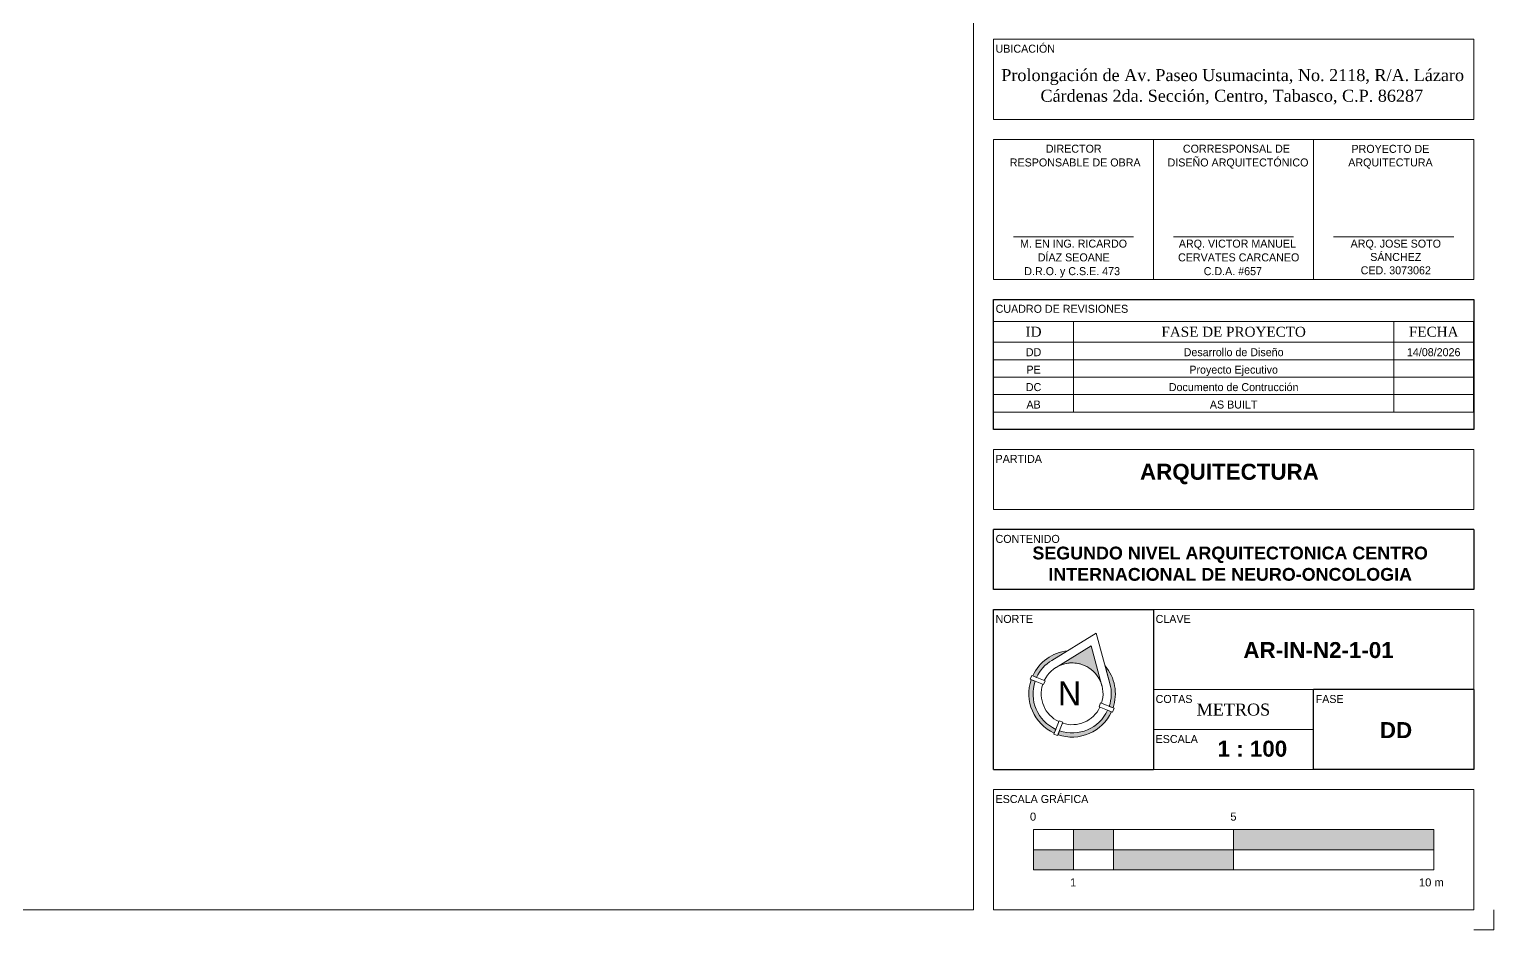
# Model space of a CAD drawing. Header units: metres. Extents: x -22 to 564, y 0 to 143.
# Drawn here: x 230.43 to 267.03, y 9.59 to 32.09 of the extents above; entities that cross this region are included whole.
import ezdxf

# ---------------------------------------------------------------- set-up
doc = ezdxf.new("R2010")
doc.units = ezdxf.units.M
for name, color, linetype, lineweight in [('XREF PIE 1.100$0$A-ANNO-NOTE', 7, 'Continuous', 9), ('XREF PIE 1.100$0$A-DETL-THIN', 7, 'Continuous', 9), ('XREF PIE 1.100$0$G-ANNO-SCHD', 7, 'Continuous', 9), ('XREF PIE 1.100$0$G-ANNO-TTLB', 7, 'Continuous', 9)]:
    doc.layers.add(name, color=color, linetype=linetype, lineweight=lineweight)
doc.layers.add('XREF PIE 1.100$0$TEXTO', color=7, linetype='Continuous')
doc.styles.add('XREF PIE 1.100$0$100 SERVICIOS 40', font='arialbd.ttf', dxfattribs={"height": 0.4})
doc.styles.add('XREF PIE 1.100$0$Arial_1', font='arial.ttf', dxfattribs={"height": 0.002})
doc.styles.add('XREF PIE 1.100$0$Elephant', font='ELEPHNT.TTF', dxfattribs={"height": 0.006})
doc.styles.add('XREF PIE 1.100$0$Franklin Gothic Book', font='FRABK.TTF', dxfattribs={"height": 0.002})
doc.styles.add('XREF PIE 1.100$0$Times New Roman', font='times.ttf', dxfattribs={"height": 0.003})
doc.styles.add('XREF PIE 1.100$0$Times New Roman_3', font='times.ttf', dxfattribs={"height": 0.0025})

# ---------------------------------------------------------------- blocks, each defined once
blk = doc.blocks.new('XREF PIE 1.100$0$LE_GA_ESCSALAS GRÁFICAS - ESC_ 1 a 100-1336524-PLANTA GENERAL')
at = {"layer": 'XREF PIE 1.100$0$A-ANNO-NOTE'}
for points in [[(-0.02999999999999998, 1.565081397814083e-16), (-0.03999999999999997, 1.565081397814083e-16), (-0.03999999999999997, 0.00499999999999963), (-0.02999999999999998, 0.00499999999999963)], [(0.05000000000000004, 1.565081397814083e-16), (8.459899447643693e-18, 1.565081397814083e-16), (8.459899447643693e-18, 0.00499999999999963), (0.05000000000000004, 0.00499999999999963)], [(-0.03999999999999997, -0.00499999999999974), (-0.05, -0.00499999999999974), (-0.05, 1.565081397814083e-16), (-0.03999999999999997, 1.565081397814083e-16)], [(0, 1.565081397814083e-16), (0, -0.004999999999999802), (-0.02999999999999998, -0.004999999999999802), (-0.02999999999999998, 1.565081397814083e-16)]]:
    blk.add_hatch(color=256, dxfattribs=at).paths.add_polyline_path(points)
for p, q in [((-0.05, -0.004999999999999706), (-0.05, 0.004999999999999631)), ((-0.05, 0.00499999999999963), (0.05000000000000004, 0.00499999999999963)), ((-0.02999999999999998, 0.00499999999999963), (-0.03999999999999997, 0.00499999999999963)), ((-0.03999999999999997, 0.00499999999999963), (-0.03999999999999997, 1.565081397814083e-16)), ((-0.03999999999999997, 0.00499999999999963), (-0.03999999999999997, -0.00499999999999974)), ((-0.02999999999999998, 1.565081397814083e-16), (-0.02999999999999998, 0.00499999999999963)), ((-0.02999999999999998, 0.00499999999999963), (-0.02999999999999998, -0.004999999999999771)), ((0.05000000000000004, 0.00499999999999963), (8.459899447643693e-18, 0.00499999999999963)), ((8.459899447643693e-18, 0.00499999999999963), (8.459899447643693e-18, 1.565081397814083e-16)), ((6.630251852877616e-18, 0.00499999999999963), (6.630251852877616e-18, -0.004999999999999867)), ((0.05000000000000004, 1.565081397814083e-16), (0.05000000000000004, 0.00499999999999963)), ((0.05000000000000004, -0.00500000000000003), (0.05000000000000004, 0.00499999999999963)), ((-0.03999999999999997, 1.565081397814083e-16), (-0.05, 1.565081397814083e-16)), ((-0.05, 1.565081397814083e-16), (-0.05, -0.00499999999999974)), ((-0.05, 1.871717571838201e-16), (0.05000000000000004, -1.359336396074008e-16)), ((-0.03999999999999997, -0.00499999999999974), (-0.03999999999999997, 1.565081397814083e-16)), ((-0.03999999999999997, 1.565081397814083e-16), (-0.02999999999999998, 1.565081397814083e-16)), ((0, 1.565081397814083e-16), (-0.02999999999999998, 1.565081397814083e-16)), ((-0.02999999999999998, 1.565081397814083e-16), (-0.02999999999999998, -0.004999999999999802)), ((0, -0.004999999999999802), (0, 1.565081397814083e-16)), ((8.459899447643693e-18, 1.565081397814083e-16), (0.05000000000000004, 1.565081397814083e-16)), ((-0.05, -0.00499999999999974), (-0.03999999999999997, -0.00499999999999974)), ((0.05000000000000004, -0.00500000000000003), (-0.04999999999999999, -0.004999999999999706)), ((-0.02999999999999998, -0.004999999999999802), (0, -0.004999999999999802))]:
    blk.add_line(p, q, dxfattribs=at)
at = {"layer": 'XREF PIE 1.100$0$A-ANNO-NOTE', "char_height": 0.002, "attachment_point": 1, "style": 'XREF PIE 1.100$0$Arial_1'}
for s, insert, width in [('0', (-0.05090077869846426, 0.009257206871612873), 0.00192405), ('5', (-0.0008196995142351707, 0.009257206871612873), 0.00192405), ('1', (-0.04088677869846424, -0.007176581871612904), 0.00192405), ('10 m', (0.04630531428667543, -0.007176581871612872), 0.007696200000000002)]:
    blk.add_mtext(s, dxfattribs=dict(at, insert=insert, width=width))
blk = doc.blocks.new('*U7')
at = {"layer": 'XREF PIE 1.100$0$G-ANNO-TTLB'}
h = blk.add_hatch(color=256, dxfattribs=at)
edge = h.paths.add_edge_path()
edge.add_line((0.01553678146702081, 0.01007034670902462), (0.01515430493919123, 0.009112872152930912))
edge.add_arc((0.01963885951964722, 0.01895135951964553), 0.01081235697940516, 160.9544771982439, 245.4956719246867, ccw=False)
edge.add_line((0.009418375222706, 0.02247964014709995), (0.01037584977879968, 0.02209716361927042))
edge.add_arc((0.01963885951964722, 0.01895135951964553), 0.009782608695652341, 161.2420358712812, 245.2081132516498)
edge = h.paths.add_edge_path()
edge.add_line((0.02851987233026815, 0.01484928146701923), (0.02947734688636183, 0.01446680493918971))
edge.add_arc((0.01963885951964722, 0.01895135951964552), 0.01081235697940511, 250.954477198244, 335.4956719246877, ccw=False)
edge.add_line((0.01611057889219292, 0.008730875222704298), (0.01649305542002244, 0.009688349778798004))
edge.add_arc((0.01963885951964722, 0.01895135951964553), 0.009782608695652244, 251.2420358712816, 335.2081132516504)
edge = h.paths.add_edge_path()
edge.add_arc((0.01963885951964722, 0.01895135951964554), 0.01081235697940511, -19.045522801755226, 40.30373750406761, ccw=False)
edge.add_line((0.02985934381658845, 0.01542307889219136), (0.02890186926049471, 0.01580555542002089))
edge.add_arc((0.01963885951964722, 0.01895135951964553), 0.009782608695652287, 341.2420358712824, 375.0949722073096)
edge.add_line((0.02908392406475158, 0.02149894438203265), (0.0278846455530154, 0.02594521940829085))
edge = h.paths.add_edge_path()
edge.add_arc((0.01963885951964717, 0.01895135951964554), 0.009782608695652287, 121.3551769156216, 155.2081132516492)
edge.add_line((0.0107578467090263, 0.02305343757227206), (0.009800372152932668, 0.0234359141001016))
edge.add_arc((0.01963885951964722, 0.01895135951964553), 0.01081235697940513, 96.14641161886362, 155.4956719246866, ccw=False)
edge.add_line((0.01848118602104803, 0.0297015621000964), (0.0145485599791263, 0.02730529772147733))
edge = h.paths.add_edge_path()
edge.add_line((0.02441382114747997, 0.03090478393216629), (0.02709548942367696, 0.02096261072679319))
edge.add_arc((0.01963885951964717, 0.01895135951964547), 0.007723112128146547, 15.09497220730959, 121.355176915622)
edge.add_line((0.0156202019876569, 0.02554657388951269), (0.02441382114747997, 0.03090478393216629))
at = {"layer": 'XREF PIE 1.100$0$A-ANNO-NOTE'}
for p, q in [((0.02568714424823526, 0.03409236377550498), (0.01454855997912635, 0.02730529772147719)), ((0.02568714424823526, 0.03409236377550497), (0.02908392406475141, 0.0214989443820327)), ((0.0145485599791263, 0.02730529772147733), (0.01848118602104803, 0.0297015621000964)), ((0.02441382114747997, 0.03090478393216629), (0.0156202019876569, 0.02554657388951269)), ((0.02441382114747986, 0.03090478393216615), (0.01562020198765707, 0.02554657388951265)), ((0.02709548942367696, 0.02096261072679319), (0.02441382114747997, 0.03090478393216629)), ((0.02441382114747981, 0.03090478393216615), (0.02709548942367679, 0.02096261072679329)), ((0.0278846455530154, 0.02594521940829085), (0.02908392406475158, 0.02149894438203265)), ((0.009164834732584337, 0.02258092042207825), (0.00954683166281095, 0.0235371943750799)), ((0.01250796847227814, 0.02124545915400601), (0.009164834732584337, 0.02258092042207827)), ((0.01037584977879968, 0.02209716361927042), (0.009418375222706, 0.02247964014709995)), ((0.009546831662810895, 0.0235371943750799), (0.01288996540250464, 0.02220173310700765)), ((0.009800372152932668, 0.0234359141001016), (0.0107578467090263, 0.02305343757227206)), ((0.0128899654025047, 0.02220173310700765), (0.01250796847227809, 0.02124545915400601)), ((0.0267697505670163, 0.01665725988528521), (0.02638775363678969, 0.01570098593228356)), ((0.02638775363678975, 0.01570098593228356), (0.02973088737648349, 0.01436552466421134)), ((0.03011288430671016, 0.01532179861721299), (0.02676975056701636, 0.01665725988528521)), ((0.02947734688636183, 0.01446680493918971), (0.02851987233026815, 0.01484928146701923)), ((0.02890186926049471, 0.01580555542002089), (0.02985934381658845, 0.01542307889219136)), ((0.02973088737648349, 0.01436552466421134), (0.03011288430671016, 0.01532179861721299)), ((0.01505939836949777, 0.008875287310265316), (0.01639485963757004, 0.01221842104995909)), ((0.01735113359057161, 0.01183642411973249), (0.01601567232249934, 0.00849329038003871)), ((0.01639485963757004, 0.01221842104995909), (0.01735113359057167, 0.01183642411973248)), ((0.01601567232249934, 0.00849329038003871), (0.01505939836949771, 0.008875287310265323)), ((0.01515430493919123, 0.009112872152930912), (0.01553678146702081, 0.01007034670902462)), ((0.01649305542002244, 0.009688349778798004), (0.01611057889219292, 0.008730875222704298))]:
    blk.add_line(p, q, dxfattribs=at)
for centre, radius, start, end in [((0.01963885951964722, 0.01895135951964553), 0.01081235697940513, 96.14641161886316, 155.4956719246862), ((0.01963885951964717, 0.01895135951964554), 0.009782608695652287, 121.3551769156216, 155.2081132516492), ((0.01963885951964722, 0.01895135951964561), 0.007723112128146348, 68.2250745614663, 154.4025208321916), ((0.01963885951964717, 0.01895135951964547), 0.007723112128146547, 15.09497220730959, 121.355176915622), ((0.01963885951964717, 0.01895135951964557), 0.007723112128146436, 342.04762829074, 68.2250745614661), ((0.01963885951964722, 0.01895135951964554), 0.01081235697940511, 340.9544771982445, 40.30373750406726), ((0.01963885951964722, 0.01895135951964553), 0.01081235697940516, 160.9544771982436, 245.4956719246863), ((0.01963885951964722, 0.01895135951964553), 0.009782608695652341, 161.2420358712812, 245.2081132516498), ((0.01963885951964722, 0.01895135951964561), 0.007723112128146453, 162.0476282907397, 244.4025208321907), ((0.01963885951964722, 0.01895135951964553), 0.009782608695652287, 341.2420358712824, 15.0949722073096), ((0.01963885951964722, 0.01895135951964553), 0.009782608695652244, 251.2420358712816, 335.2081132516504), ((0.01963885951964717, 0.0189513595196457), 0.00772311212814642, 252.0476282907397, 334.4025208321904), ((0.01963885951964722, 0.01895135951964552), 0.01081235697940511, 250.9544771982437, 335.4956719246874)]:
    blk.add_arc(centre, radius, start, end, dxfattribs=at)
at = {"layer": 'XREF PIE 1.100$0$G-ANNO-TTLB', "lineweight": 20}
for q in [(0.03696887352998601, 0.03999999999999995), (0.04000000000000153, 0.03703385441804129)]:
    blk.add_line((0.04000000000000153, 0.03999999999999995), q, dxfattribs=at)
blk = doc.blocks.new('XREF PIE 1.100$0$ZUM-TB-XX-PP_PIE DE PLANO - ZUM_TB_PP_XX__PIE DE PLANO 90x60cm-1443826-PLANTA BAJA GENERAL')
at = {"layer": 'XREF PIE 1.100$0$G-ANNO-TTLB', "lineweight": 20}
for q in [(0.3017999999999994, 0.5950000000000057), (-0.4631999999999999, 0.005000000000007099)]:
    blk.add_line((0.3017999999999985, 0.00500000000000589), q, dxfattribs=at)
at = {"layer": 'XREF PIE 1.100$0$G-ANNO-TTLB', "lineweight": 13}
for p, q in [((0.3067999999999989, 0.222500000000006), (0.4268000000000003, 0.222500000000006)), ((0.3067999999999988, 0.202500000000006), (0.3067999999999989, 0.222500000000006)), ((0.4268000000000003, 0.202500000000006), (0.4268000000000003, 0.222500000000006)), ((0.3067999999999988, 0.202500000000006), (0.4268000000000003, 0.202500000000006)), ((0.3067857411890013, 0.1975000000000062), (0.3067857411890013, 0.1625000000000061)), ((0.4268000000000003, 0.197500000000006), (0.3067857411890013, 0.1975000000000062)), ((0.3468000000000003, 0.162500000000006), (0.3468000000000003, 0.1975000000000061)), ((0.3868000000000003, 0.162500000000006), (0.3868000000000003, 0.1975000000000061)), ((0.4268000000000002, 0.1625000000000059), (0.4268000000000003, 0.197500000000006)), ((0.4268000000000002, 0.1625000000000059), (0.3067857411890013, 0.1625000000000061)), ((0.4268000000000002, 0.1200000000000057), (0.3067999999999986, 0.1200000000000059)), ((0.3067999999999986, 0.1050000000000059), (0.3067999999999986, 0.1200000000000059)), ((0.4268000000000002, 0.1200000000000057), (0.4268000000000002, 0.1050000000000057)), ((0.4268000000000002, 0.1050000000000057), (0.3067999999999986, 0.1050000000000059)), ((0.4268000000000002, 0.08000000000000569), (0.3468000000000001, 0.08000000000000582)), ((0.4268000000000001, 0.06000000000000569), (0.4268000000000002, 0.08000000000000569)), ((0.3868, 0.06000000000000582), (0.3468000000000001, 0.06000000000000595)), ((0.3868, 0.05000000000000579), (0.3468, 0.05000000000000591)), ((0.3868, 0.04000000000000575), (0.3468, 0.04000000000000582)), ((0.3067999999999985, 0.005000000000005883), (0.3067999999999985, 0.03500000000000589)), ((0.4268, 0.03500000000000569), (0.3067999999999985, 0.03500000000000589)), ((0.4268, 0.005000000000005693), (0.4268, 0.03500000000000569)), ((0.4268, 0.005000000000005693), (0.3067999999999985, 0.005000000000005883))]:
    blk.add_line(p, q, dxfattribs=at)
at = {"layer": 'XREF PIE 1.100$0$G-ANNO-TTLB'}
for p, q in [((0.3118000000000011, 0.1731250000000061), (0.3418000000000012, 0.173125000000006)), ((0.3817999999999995, 0.1731250000000059), (0.3517999999999995, 0.1731250000000059)), ((0.3918000000000011, 0.1731250000000059), (0.4218000000000011, 0.1731250000000058)), ((0.4317999999999974, 0.005000000000001368), (0.4317999999999973, 5.685052428816562e-15)), ((0.4318, -7.63863883365946e-17), (0.4267999999999977, -2.831383943284675e-17))]:
    blk.add_line(p, q, dxfattribs=at)
at = {"layer": 'XREF PIE 1.100$0$G-ANNO-TTLB', "lineweight": 30}
for p, q in [((0.3068142588109962, 0.1250000000000056), (0.3068142588109962, 0.1575000000000057)), ((0.3068142588109962, 0.1575000000000057), (0.4268000000000002, 0.1575000000000057)), ((0.4268000000000002, 0.1575000000000057), (0.4268000000000002, 0.1250000000000057)), ((0.4268000000000002, 0.1250000000000057), (0.3068142588109963, 0.1250000000000057)), ((0.4268000000000002, 0.1000000000000057), (0.3067999999999986, 0.1000000000000059)), ((0.3067999999999986, 0.08500000000000589), (0.3067999999999986, 0.1000000000000059)), ((0.4268000000000002, 0.1000000000000057), (0.4268000000000002, 0.08500000000000568)), ((0.4268000000000002, 0.08500000000000568), (0.3067999999999986, 0.08500000000000589)), ((0.3067999999999985, 0.04000000000000588), (0.3067999999999986, 0.08000000000000589)), ((0.3067999999999986, 0.08000000000000589), (0.3468000000000001, 0.08000000000000576)), ((0.3468000000000001, 0.08000000000000582), (0.3468, 0.04000000000000582)), ((0.4268000000000001, 0.06000000000000569), (0.3868, 0.06000000000000582)), ((0.3868, 0.04000000000000575), (0.3868, 0.06000000000000582)), ((0.4268000000000001, 0.06000000000000569), (0.4268000000000001, 0.0400000000000057)), ((0.3067999999999985, 0.04000000000000588), (0.3468, 0.04000000000000575)), ((0.4268000000000001, 0.0400000000000057), (0.3868, 0.04000000000000582))]:
    blk.add_line(p, q, dxfattribs=at)
at = {"layer": 'XREF PIE 1.100$0$G-ANNO-TTLB', "attachment_point": 1}
for s, insert, char_height, width, style in [('UBICACIÓN', (0.3073000239604095, 0.2211557608209308), 0.002, 0.0168354375, 'XREF PIE 1.100$0$Franklin Gothic Book'), ('Prolongación de Av. Paseo Usumacinta, No. 2118, R/A. Lázaro ', (0.3087339663368805, 0.2150543814292333), 0.003, 0.1412573375, 'XREF PIE 1.100$0$Times New Roman'), ('Cárdenas 2da. Sección, Centro, Tabasco, C.P. 86287 ', (0.3185235496702139, 0.2098950064292333), 0.003, 0.1181687375, 'XREF PIE 1.100$0$Times New Roman'), ('DIRECTOR ', (0.3198477954904833, 0.1961632558539362), 0.002, 0.0166751, 'XREF PIE 1.100$0$Franklin Gothic Book'), ('CORRESPONSAL DE ', (0.3541202795263794, 0.1961632558539362), 0.002, 0.03142615, 'XREF PIE 1.100$0$Franklin Gothic Book'), ('RESPONSABLE DE OBRA ', (0.3108519621571499, 0.1927236725206029), 0.002, 0.03848099999999999, 'XREF PIE 1.100$0$Franklin Gothic Book'), ('DISEÑO ARQUITECTÓNICO', (0.350283821193046, 0.1927236725206029), 0.002, 0.03976370000000001, 'XREF PIE 1.100$0$Franklin Gothic Book'), ('M. EN ING. RICARDO ', (0.3134224066570647, 0.1724424405084308), 0.002, 0.03150631875, 'XREF PIE 1.100$0$Franklin Gothic Book'), ('ARQ. VICTOR MANUEL ', (0.3531062266043453, 0.1724424405084307), 0.002, 0.03375104375, 'XREF PIE 1.100$0$Franklin Gothic Book'), ('DÍAZ SEOANE', (0.3178541774903981, 0.1690028571750975), 0.002, 0.02052320000000001, 'XREF PIE 1.100$0$Franklin Gothic Book'), ('CERVATES CARCANEO', (0.3529077891043453, 0.1690028571750974), 0.002, 0.03383121250000001, 'XREF PIE 1.100$0$Franklin Gothic Book'), ('D.R.O. y C.S.E. 473', (0.3144807399903981, 0.1655632738417641), 0.002, 0.0287004125, 'XREF PIE 1.100$0$Franklin Gothic Book'), ('C.D.A. #657', (0.3593239349376786, 0.165563273841764), 0.002, 0.01819830625, 'XREF PIE 1.100$0$Franklin Gothic Book'), ('CUADRO DE REVISIONES', (0.3073142827714067, 0.1561557608209305), 0.002, 0.03783965, 'XREF PIE 1.100$0$Franklin Gothic Book'), ('PARTIDA', (0.3073000239604092, 0.1186557608209307), 0.002, 0.01306750625, 'XREF PIE 1.100$0$Franklin Gothic Book'), ('CONTENIDO', (0.3073000239604092, 0.09865576082093072), 0.002, 0.01835864375, 'XREF PIE 1.100$0$Franklin Gothic Book'), ('NORTE', (0.3073000239604092, 0.07865576082093073), 0.002, 0.01066244375, 'XREF PIE 1.100$0$Franklin Gothic Book'), ('CLAVE', (0.3473000239604107, 0.07865576082093075), 0.002, 0.009700418749999998, 'XREF PIE 1.100$0$Franklin Gothic Book'), ('N', (0.3228923334843001, 0.06203282719784678), 0.006, 0.00905906875, 'XREF PIE 1.100$0$Elephant'), ('COTAS', (0.3473000239604107, 0.05865576082093079), 0.002, 0.0101012625, 'XREF PIE 1.100$0$Franklin Gothic Book'), ('FASE', (0.3873000239604107, 0.05865576082093066), 0.002, 0.0078565375, 'XREF PIE 1.100$0$Franklin Gothic Book'), ('METROS', (0.3575527075023855, 0.05650874173956524), 0.003, 0.02236708125, 'XREF PIE 1.100$0$Times New Roman'), ('ESCALA', (0.3473000239604107, 0.04865576082093076), 0.002, 0.01178480625, 'XREF PIE 1.100$0$Franklin Gothic Book'), ('ESCALA GRÁFICA', (0.3073000239604092, 0.03365576082093069), 0.002, 0.02589450625, 'XREF PIE 1.100$0$Franklin Gothic Book')]:
    blk.add_mtext(s, dxfattribs=dict(at, insert=insert, char_height=char_height, width=width, style=style))

msp = doc.modelspace()

# ---------------------------------------------------------------- block references
at = {"xscale": 99.99999999999999, "yscale": 99.99999999999999, "zscale": 99.99999999999999}
msp.add_blockref('*U7', (254.5272514579323, 13.58509935450737), dxfattribs=at)
at = {"layer": 'XREF PIE 1.100$0$A-ANNO-NOTE', "xscale": 99.99999999999999, "yscale": 99.99999999999999, "zscale": 99.99999999999999}
msp.add_blockref('XREF PIE 1.100$0$LE_GA_ESCSALAS GRÁFICAS - ESC_ 1 a 100-1336524-PLANTA GENERAL', (260.527251457934, 11.58509935450731), dxfattribs=at)

# ---------------------------------------------------------------- texts
at = {"layer": 'XREF PIE 1.100$0$TEXTO', "attachment_point": 5, "style": 'XREF PIE 1.100$0$100 SERVICIOS 40'}
for s, insert, char_height, width in [('\\pxqc;ARQUITECTURA', (260.4218181467908, 20.97153559791189), 0.4, 11.26477156328986), ('\\pxqc;SEGUNDO NIVEL ARQUITECTONICA CENTRO INTERNACIONAL DE NEURO-ONCOLOGIA', (260.4407228902514, 18.72938709335152), 0.3200000000000001, 10.36875837065031), ('\\pxqc;AR-IN-N2-1-01', (262.6491310340945, 16.56998458965724), 0.4, 7.128875671342826), ('\\pxqc;DD', (264.5854570707823, 14.57275496090672), 0.4, 1.400557852851989), ('\\pxqc; 1 : 100', (260.9180010768414, 14.10524993579137), 0.4, 1.977066986355169)]:
    msp.add_mtext(s, dxfattribs=dict(at, insert=insert, char_height=char_height, width=width))

# ---------------------------------------------------------------- next in the draw order: block references
at = {"layer": 'XREF PIE 1.100$0$G-ANNO-TTLB', "xscale": 100.0000000000004, "yscale": 100.0000000000004, "zscale": 100.0000000000004}
msp.add_blockref('XREF PIE 1.100$0$ZUM-TB-XX-PP_PIE DE PLANO - ZUM_TB_PP_XX__PIE DE PLANO 90x60cm-1443826-PLANTA BAJA GENERAL', (223.8472514579344, 9.585099354507001), dxfattribs=at)

# ---------------------------------------------------------------- next in the draw order: linework, layer by layer
at = {"layer": 'XREF PIE 1.100$0$A-DETL-THIN'}
for p, q in [((256.5258298271297, 24.78654504743128), (254.5286773390342, 24.78654504743128)), ((254.5286773390342, 24.78654504743128), (254.5286773390342, 24.26530160225981)), ((264.5294087974551, 24.78654504743128), (256.5258298271297, 24.78654504743128)), ((256.5258298271297, 24.78654504743128), (256.5258298271297, 24.26530160225981)), ((266.5250323762553, 24.78654504743128), (264.5294087974551, 24.78654504743128)), ((264.5294087974551, 24.78654504743128), (264.5294087974551, 24.26530160225981)), ((266.5250323762553, 24.78654504743128), (266.5250323762553, 24.26530160225981)), ((256.5258298271297, 24.26530160225981), (254.5286773390342, 24.26530160225981)), ((254.5286773390342, 24.26530160225981), (254.5286773390342, 23.82926115270937)), ((264.5294087974551, 24.26530160225981), (256.5258298271297, 24.26530160225981)), ((256.5258298271297, 24.26530160225981), (256.5258298271297, 23.82926115270937)), ((266.5250323762553, 24.26530160225981), (264.5294087974551, 24.26530160225981)), ((264.5294087974551, 24.26530160225981), (264.5294087974551, 23.82926115270937)), ((266.5250323762553, 24.26530160225981), (266.5250323762553, 23.82926115270937)), ((256.5258298271297, 23.82926115270937), (254.5286773390342, 23.82926115270937)), ((254.5286773390342, 23.82926115270937), (254.5286773390342, 23.39322070315893)), ((264.5294087974551, 23.82926115270937), (256.5258298271297, 23.82926115270937)), ((256.5258298271297, 23.82926115270937), (256.5258298271297, 23.39322070315893)), ((266.5250323762553, 23.82926115270937), (264.5294087974551, 23.82926115270937)), ((264.5294087974551, 23.82926115270937), (264.5294087974551, 23.39322070315893)), ((266.5250323762553, 23.82926115270937), (266.5250323762553, 23.39322070315893)), ((256.5258298271297, 23.39322070315893), (254.5286773390342, 23.39322070315893)), ((254.5286773390342, 23.39322070315893), (254.5286773390342, 22.95718025360849)), ((264.5294087974551, 23.39322070315893), (256.5258298271297, 23.39322070315893)), ((256.5258298271297, 23.39322070315893), (256.5258298271297, 22.95718025360849)), ((266.5250323762553, 23.39322070315893), (264.5294087974551, 23.39322070315893)), ((264.5294087974551, 23.39322070315893), (264.5294087974551, 22.95718025360849)), ((266.5250323762553, 23.39322070315893), (266.5250323762553, 22.95718025360849)), ((256.5258298271297, 22.95718025360849), (254.5286773390342, 22.95718025360849)), ((254.5286773390342, 22.95718025360849), (254.5286773390342, 22.52113980405806)), ((264.5294087974551, 22.95718025360849), (256.5258298271297, 22.95718025360849)), ((256.5258298271297, 22.95718025360849), (256.5258298271297, 22.52113980405806)), ((266.5250323762553, 22.95718025360849), (264.5294087974551, 22.95718025360849)), ((264.5294087974551, 22.95718025360849), (264.5294087974551, 22.52113980405806)), ((266.5250323762553, 22.95718025360849), (266.5250323762553, 22.52113980405806)), ((256.5258298271297, 22.52113980405805), (254.5286773390342, 22.52113980405805)), ((264.5294087974551, 22.52113980405805), (256.5258298271297, 22.52113980405805)), ((266.5250323762553, 22.52113980405805), (264.5294087974551, 22.52113980405805))]:
    msp.add_line(p, q, dxfattribs=at)

# ---------------------------------------------------------------- next in the draw order: texts
at = {"layer": 'XREF PIE 1.100$0$G-ANNO-SCHD', "attachment_point": 2}
for s, insert, char_height, width, line_spacing_factor, style in [('ID', (255.5272535830819, 24.65149005648042), 0.250000000000001, 0.4742380216383327, 1.029792565780314, 'XREF PIE 1.100$0$Times New Roman_3'), ('FASE DE PROYECTO', (260.5276193122924, 24.65149005648042), 0.250000000000001, 4.28698608964453, 1.029792565780314, 'XREF PIE 1.100$0$Times New Roman_3'), ('FECHA', (265.5272205868553, 24.65149005648042), 0.250000000000001, 1.469823802163839, 1.029792565780314, 'XREF PIE 1.100$0$Times New Roman_3'), ('DD', (255.5272535830819, 24.11623697839883), 0.2000000000000008, 0.4662875942426337, 1.12812134865131, 'XREF PIE 1.100$0$Franklin Gothic Book'), ('Desarrollo de Diseño', (260.5276193122924, 24.11623697839883), 0.2000000000000008, 3.153708567512007, 1.12812134865131, 'XREF PIE 1.100$0$Franklin Gothic Book'), ('14/08/2026', (265.5272205868552, 24.11623697839883), 0.2000000000000008, 2.010551884852647, 1.12812134865131, 'XREF PIE 1.100$0$Franklin Gothic Book'), ('PE', (255.5272535830819, 23.68019652884839), 0.2000000000000008, 0.3960937628512696, 1.12812134865131, 'XREF PIE 1.100$0$Franklin Gothic Book'), ('Proyecto Ejecutivo', (260.5276193122924, 23.68019652884839), 0.2000000000000008, 2.755107882111046, 1.12812134865131, 'XREF PIE 1.100$0$Franklin Gothic Book'), ('DC', (255.5272535830819, 23.24415607929795), 0.2000000000000008, 0.441218368745718, 1.12812134865131, 'XREF PIE 1.100$0$Franklin Gothic Book'), ('Documento de Contrucción', (260.5276193122924, 23.24415607929795), 0.2000000000000008, 4.116366826593574, 1.12812134865131, 'XREF PIE 1.100$0$Franklin Gothic Book'), ('AB', (255.5272535830819, 22.80811562974752), 0.2000000000000008, 0.4086283755997275, 1.12812134865131, 'XREF PIE 1.100$0$Franklin Gothic Book'), ('AS BUILT', (260.5276193122924, 22.80811562974752), 0.2000000000000008, 1.358752021932836, 1.12812134865131, 'XREF PIE 1.100$0$Franklin Gothic Book')]:
    msp.add_mtext(s, dxfattribs=dict(at, insert=insert, char_height=char_height, width=width, line_spacing_factor=line_spacing_factor, style=style))
at = {"layer": 'XREF PIE 1.100$0$G-ANNO-TTLB', "char_height": 0.2000000000000008, "width": 2.529050083016136, "attachment_point": 2, "style": 'XREF PIE 1.100$0$Franklin Gothic Book'}
for s, insert in [('\\pxqc;PROYECTO DE', (264.4452858814672, 29.19769141334035)), ('\\pxqc;ARQUITECTURA', (264.4468072356339, 28.85862086893197)), ('ARQ. JOSE SOTO SÁNCHEZ\\PCED. 3073062 ', (264.5801372426657, 26.82934340535014))]:
    msp.add_mtext(s, dxfattribs=dict(at, insert=insert))

doc.saveas('drawing.dxf')
